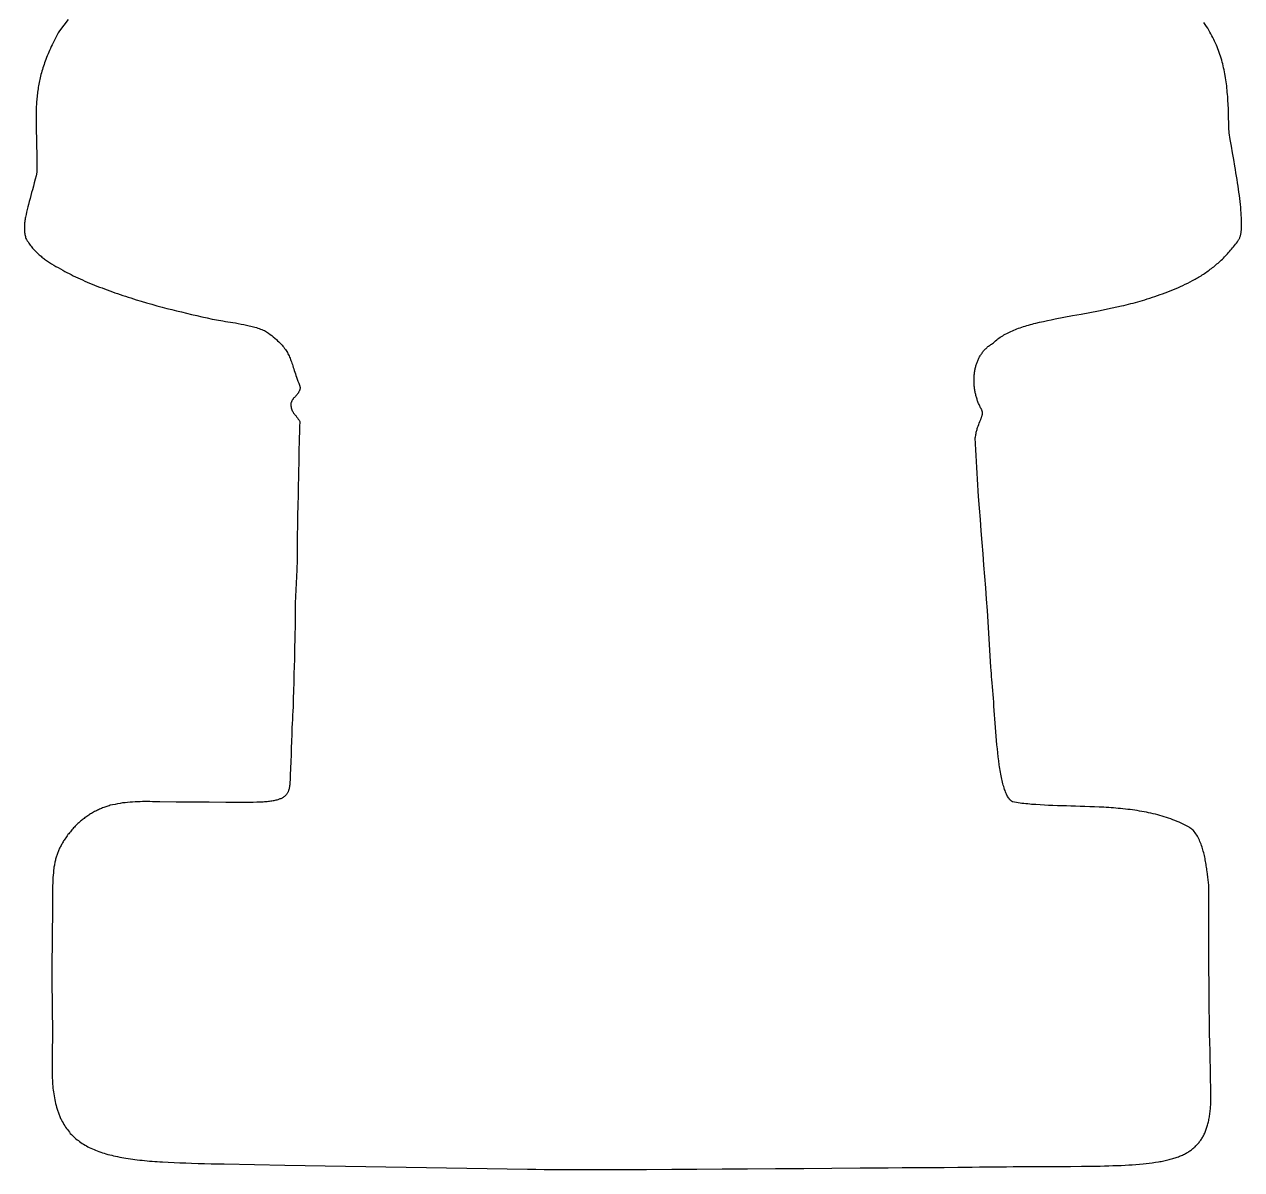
# Model space of a CAD drawing. Extents: x 11 to 70, y 0 to 113.
# Drawn here: x 10.6 to 70.4, y 0 to 56.3 of the extents above; entities that cross this region are included whole.
import ezdxf

# ---------------------------------------------------------------- set-up
doc = ezdxf.new("R2010")
doc.units = 0
doc.layers.add('Edge.Cuts', color=7, linetype='CONTINUOUS')

msp = doc.modelspace()

# ---------------------------------------------------------------- linework, layer by layer
at = {"layer": 'Edge.Cuts', "color": 1}
msp.add_lwpolyline([(12.755848, 56.539314), (12.537086, 56.260692), (12.318518, 55.982319), (12.265921, 55.884153), (12.213428, 55.786181), (12.16084, 55.688028), (12.108284, 55.589936), (12.055485, 55.491392), (12.011465, 55.398807), (11.967532, 55.306401), (11.923519, 55.213831), (11.879533, 55.121314), (11.835343, 55.028372), (11.79897, 54.940538), (11.762668, 54.852879), (11.726301, 54.765061), (11.689956, 54.677296), (11.653442, 54.589124), (11.624199, 54.505113), (11.594863, 54.420838), (11.56566, 54.336944), (11.53649, 54.253145), (11.507198, 54.168992), (11.484362, 54.087979), (11.461454, 54.00671), (11.43865, 53.925808), (11.415869, 53.844999), (11.392993, 53.763848), (11.375737, 53.685005), (11.358425, 53.605913), (11.341193, 53.527179), (11.323979, 53.448534), (11.306694, 53.369558), (11.294293, 53.291956), (11.281855, 53.214108), (11.269472, 53.136611), (11.257103, 53.059202), (11.244681, 52.981468), (11.236622, 52.904175), (11.228536, 52.826639), (11.220487, 52.749452), (11.212447, 52.672352), (11.204374, 52.59493), (11.199723, 52.517119), (11.195058, 52.439064), (11.190415, 52.361361), (11.185777, 52.283746), (11.18112, 52.205805), (11.179374, 52.126549), (11.177601, 52.047041), (11.175855, 51.967894), (11.174109, 51.888839), (11.172336, 51.809448), (11.1744, 51.643287), (11.176463, 51.477031), (11.178527, 51.310997), (11.180591, 51.14468), (11.182655, 50.97849), (11.187512, 50.796107), (11.192373, 50.613616), (11.197225, 50.431371), (11.202086, 50.248814), (11.206943, 50.0664), (11.208795, 49.860974), (11.210648, 49.655425), (11.2125, 49.450159), (11.214352, 49.244535), (11.216204, 49.039073), (11.172287, 48.868263), (11.128345, 48.697353), (11.084462, 48.526675), (11.040503, 48.355702), (10.996579, 48.184863), (10.956693, 48.040093), (10.916782, 47.895237), (10.876926, 47.750578), (10.837002, 47.605671), (10.797108, 47.460876), (10.768072, 47.336463), (10.739018, 47.211977), (10.710003, 47.08766), (10.680939, 46.963126), (10.651897, 46.838692), (10.643838, 46.782375), (10.635752, 46.725882), (10.627704, 46.669642), (10.619663, 46.613465), (10.611591, 46.557054), (10.608905, 46.503735), (10.606209, 46.450247), (10.603526, 46.396999), (10.600846, 46.343813), (10.598155, 46.290404), (10.601875, 46.239358), (10.605606, 46.18815), (10.609321, 46.137173), (10.61303, 46.086257), (10.616755, 46.035123), (10.627606, 45.985628), (10.638491, 45.935973), (10.649326, 45.886544), (10.66015, 45.837173), (10.671019, 45.787592), (10.707599, 45.731998), (10.744294, 45.676232), (10.780824, 45.620714), (10.817312, 45.56526), (10.853954, 45.509574), (10.892187, 45.461523), (10.930541, 45.413323), (10.968721, 45.365339), (11.006859, 45.317409), (11.045156, 45.269279), (11.085353, 45.22743), (11.125676, 45.185446), (11.165818, 45.143655), (11.205913, 45.101909), (11.246177, 45.059988), (11.288854, 45.022891), (11.331665, 44.985677), (11.374283, 44.948633), (11.416852, 44.911628), (11.459601, 44.87447), (11.505171, 44.84068), (11.550885, 44.806785), (11.596392, 44.77304), (11.641847, 44.739337), (11.687494, 44.705489), (11.736474, 44.673559), (11.785609, 44.641529), (11.834521, 44.609641), (11.883378, 44.57779), (11.93244, 44.545808), (12.042387, 44.482051), (12.152398, 44.418257), (12.26226, 44.354548), (12.372312, 44.290731), (12.482278, 44.226964), (12.585921, 44.173126), (12.68936, 44.119397), (12.792986, 44.065568), (12.896819, 44.011632), (13.000592, 43.957729), (13.113432, 43.905857), (13.226339, 43.853951), (13.339092, 43.802119), (13.45204, 43.750198), (13.564899, 43.698315), (13.684972, 43.648611), (13.805116, 43.59888), (13.925097, 43.549212), (14.045285, 43.499463), (14.165379, 43.44975), (14.290722, 43.402527), (14.416139, 43.355275), (14.541386, 43.308089), (14.666849, 43.260819), (14.792214, 43.213588), (14.92076, 43.168948), (15.049383, 43.124281), (15.177831, 43.079677), (15.3065, 43.034994), (15.435069, 42.990346), (15.565062, 42.9486), (15.695132, 42.906828), (15.825025, 42.865113), (15.955143, 42.823328), (16.085159, 42.781574), (16.341218, 42.707795), (16.597429, 42.633971), (16.853292, 42.560247), (17.109596, 42.486397), (17.365701, 42.412604), (17.603883, 42.354015), (17.842207, 42.295391), (18.080207, 42.236844), (18.318618, 42.1782), (18.556842, 42.1196), (18.811455, 42.060079), (19.066219, 42.000524), (19.320636, 41.941051), (19.575492, 41.881475), (19.83015, 41.821943), (19.933999, 41.804693), (20.037644, 41.787468), (20.141477, 41.770217), (20.245247, 41.752967), (20.349498, 41.735636), (20.473911, 41.716533), (20.598397, 41.697404), (20.722715, 41.678301), (20.847247, 41.659172), (20.971682, 41.640042), (21.107358, 41.612555), (21.243115, 41.585054), (21.378687, 41.557588), (21.514493, 41.530074), (21.650193, 41.502583), (21.719323, 41.483771), (21.788671, 41.464907), (21.857706, 41.446121), (21.926662, 41.427362), (21.995909, 41.408524), (22.064315, 41.385161), (22.132938, 41.361746), (22.20125, 41.338436), (22.269485, 41.315126), (22.338007, 41.291737), (22.38957, 41.261461), (22.441296, 41.231089), (22.492788, 41.200855), (22.544222, 41.170653), (22.595872, 41.140326), (22.673682, 41.076879), (22.751339, 41.013559), (22.829136, 40.950123), (22.906886, 40.886723), (22.984996, 40.823033), (23.041002, 40.767542), (23.097186, 40.711879), (23.153115, 40.656464), (23.208981, 40.601114), (23.265082, 40.54553), (23.304659, 40.493552), (23.34436, 40.441414), (23.383882, 40.389508), (23.42336, 40.337663), (23.463003, 40.285598), (23.491523, 40.232692), (23.520133, 40.179619), (23.548613, 40.126784), (23.577062, 40.074011), (23.60563, 40.021015), (23.628363, 39.962735), (23.651167, 39.90427), (23.673868, 39.846072), (23.696546, 39.787938), (23.719318, 39.72956), (23.741639, 39.661464), (23.76403, 39.593152), (23.786319, 39.525148), (23.808584, 39.457225), (23.830941, 39.389012), (23.858118, 39.306655), (23.88538, 39.224039), (23.912519, 39.141796), (23.939627, 39.059646), (23.96685, 38.977151), (24.004256, 38.876297), (24.041589, 38.775645), (24.07899, 38.674807), (24.116368, 38.574032), (24.153919, 38.472789), (24.14772, 38.444064), (24.141563, 38.415539), (24.135305, 38.386548), (24.129122, 38.357899), (24.122912, 38.329129), (24.11072, 38.305263), (24.098613, 38.281556), (24.086506, 38.25785), (24.074255, 38.233879), (24.061934, 38.209749), (24.046022, 38.18919), (24.030221, 38.168765), (24.01442, 38.148339), (23.998434, 38.127675), (23.982352, 38.106905), (23.964993, 38.087987), (23.947755, 38.069202), (23.930518, 38.050416), (23.913079, 38.031419), (23.895535, 38.012316), (23.878691, 37.993505), (23.861967, 37.974825), (23.845243, 37.956145), (23.828323, 37.937254), (23.811302, 37.918257), (23.797353, 37.898096), (23.783502, 37.878093), (23.769651, 37.858091), (23.755636, 37.83785), (23.741539, 37.817477), (23.732446, 37.794326), (23.723418, 37.771334), (23.71439, 37.748368), (23.705254, 37.725111), (23.696065, 37.701722), (23.694002, 37.674131), (23.691938, 37.646739), (23.689848, 37.618894), (23.687784, 37.591378), (23.68572, 37.563747), (23.699878, 37.515696), (23.714078, 37.467497), (23.728215, 37.419512), (23.742336, 37.371583), (23.756517, 37.323453), (23.769847, 37.301439), (23.783081, 37.279585), (23.796316, 37.25773), (23.809706, 37.235611), (23.823176, 37.213359), (23.845084, 37.188251), (23.866835, 37.163327), (23.888944, 37.13798), (23.910793, 37.112924), (23.932732, 37.087762), (23.972516, 37.030413), (24.012424, 36.972882), (24.052153, 36.915611), (24.091836, 36.858405), (24.131687, 36.800959), (24.123212, 36.533431), (24.114735, 36.265741), (24.106268, 35.998417), (24.097788, 35.730632), (24.089314, 35.463056), (24.081977, 35.105628), (24.074635, 34.747985), (24.067295, 34.390467), (24.059955, 34.032859), (24.052621, 33.675568), (24.043012, 33.178847), (24.033397, 32.681828), (24.023784, 32.18498), (24.014169, 31.68801), (24.004562, 31.19148), (24.00488, 31.02284), (24.005197, 30.854102), (24.005515, 30.685591), (24.005832, 30.51679), (24.00615, 30.348121), (24.002223, 30.179687), (23.998294, 30.011155), (23.994371, 29.842851), (23.990442, 29.674259), (23.986515, 29.505796), (23.970913, 29.17885), (23.9553, 28.851709), (23.939692, 28.524681), (23.924081, 28.197571), (23.908484, 27.870753), (23.905383, 27.571707), (23.902282, 27.272485), (23.899181, 26.973363), (23.896081, 26.674167), (23.892982, 26.375238), (23.885233, 26.055939), (23.877478, 25.736449), (23.869725, 25.41707), (23.86197, 25.09761), (23.854223, 24.778435), (23.843476, 24.377298), (23.832723, 23.975919), (23.821973, 23.574679), (23.811221, 23.17334), (23.800479, 22.772356), (23.789731, 22.568376), (23.778979, 22.364276), (23.768239, 22.160454), (23.757481, 21.956278), (23.746734, 21.752263), (23.734748, 21.419531), (23.722755, 21.086601), (23.710764, 20.753784), (23.69877, 20.420885), (23.686787, 20.088283), (23.681723, 19.978338), (23.676669, 19.868607), (23.671608, 19.758678), (23.666549, 19.648818), (23.661467, 19.538447), (23.658781, 19.449063), (23.656085, 19.359398), (23.653402, 19.270138), (23.650722, 19.180979), (23.648031, 19.091444), (23.644724, 19.053934), (23.641406, 19.016305), (23.638104, 18.978848), (23.634804, 18.941433), (23.631492, 18.90386), (23.625396, 18.870792), (23.619342, 18.83796), (23.613188, 18.804591), (23.607108, 18.77161), (23.601001, 18.738495), (23.590979, 18.709769), (23.581025, 18.681245), (23.57091, 18.652254), (23.560914, 18.623605), (23.550876, 18.594834), (23.535893, 18.570043), (23.521015, 18.54541), (23.505894, 18.520381), (23.490951, 18.495642), (23.475943, 18.470798), (23.454864, 18.449816), (23.433933, 18.428993), (23.412658, 18.407827), (23.391634, 18.386898), (23.370523, 18.36589), (23.342209, 18.348534), (23.314097, 18.331309), (23.285523, 18.313794), (23.257285, 18.29649), (23.228929, 18.279107), (23.192246, 18.265163), (23.155447, 18.251167), (23.118814, 18.237223), (23.082223, 18.223306), (23.045478, 18.209336), (22.999391, 18.198488), (22.95316, 18.187614), (22.907136, 18.176766), (22.861165, 18.165945), (22.815001, 18.15507), (22.758271, 18.147212), (22.701362, 18.139328), (22.64471, 18.131496), (22.588123, 18.123664), (22.531298, 18.115806), (22.462995, 18.110647), (22.394476, 18.105461), (22.326266, 18.100302), (22.258135, 18.095142), (22.189716, 18.089983), (22.013534, 18.086993), (21.837246, 18.084003), (21.661199, 18.081013), (21.484847, 18.078024), (21.308633, 18.075034), (20.496849, 18.080934), (19.685103, 18.086834), (18.872991, 18.092735), (18.061148, 18.098635), (17.248933, 18.104535), (17.128136, 18.108874), (17.007268, 18.113213), (16.886565, 18.117552), (16.765653, 18.121892), (16.644835, 18.126231), (16.523522, 18.123532), (16.402137, 18.120833), (16.280917, 18.118135), (16.159488, 18.115436), (16.038154, 18.112737), (15.915911, 18.100963), (15.793595, 18.089189), (15.671446, 18.077415), (15.549086, 18.065615), (15.426822, 18.053841), (15.303649, 18.031007), (15.180403, 18.008147), (15.057324, 17.985314), (14.934033, 17.962454), (14.810839, 17.93962), (14.758242, 17.921946), (14.70548, 17.904219), (14.652955, 17.886571), (14.600491, 17.86895), (14.547806, 17.851249), (14.496759, 17.830585), (14.445551, 17.809842), (14.394575, 17.789205), (14.343657, 17.768593), (14.292524, 17.747903), (14.243131, 17.723826), (14.193582, 17.69967), (14.144257, 17.675619), (14.094987, 17.651595), (14.045511, 17.627491), (13.997771, 17.5999), (13.94988, 17.572222), (13.902206, 17.544671), (13.854586, 17.517149), (13.806766, 17.489514), (13.760782, 17.458203), (13.714654, 17.426797), (13.668734, 17.395528), (13.622866, 17.3643), (13.576805, 17.332936), (13.532476, 17.297699), (13.488006, 17.26235), (13.443737, 17.227163), (13.399518, 17.192013), (13.355113, 17.156718), (13.312437, 17.117245), (13.269626, 17.077647), (13.227008, 17.03823), (13.184438, 16.998854), (13.14169, 16.959315), (13.100873, 16.915503), (13.059928, 16.87155), (13.019168, 16.827796), (12.978454, 16.784092), (12.937568, 16.740206), (12.898508, 16.691742), (12.859325, 16.643127), (12.820319, 16.59473), (12.781357, 16.54639), (12.742231, 16.497845), (12.705031, 16.44442), (12.667714, 16.390829), (12.630565, 16.337478), (12.593458, 16.284191), (12.556196, 16.230676), (12.529433, 16.186451), (12.502585, 16.142083), (12.475858, 16.097919), (12.449162, 16.053805), (12.422354, 16.009503), (12.399931, 15.965794), (12.377436, 15.921945), (12.355044, 15.878294), (12.332676, 15.834693), (12.310216, 15.79091), (12.291925, 15.746994), (12.273576, 15.702938), (12.255312, 15.659081), (12.237069, 15.615274), (12.218749, 15.571284), (12.204179, 15.525922), (12.189563, 15.480416), (12.175014, 15.435114), (12.16048, 15.389865), (12.145886, 15.344425), (12.134519, 15.296687), (12.123116, 15.248794), (12.111765, 15.201122), (12.100428, 15.153502), (12.089043, 15.105681), (12.080465, 15.054738), (12.07186, 15.003634), (12.063296, 14.95276), (12.054742, 14.901947), (12.046151, 14.850917), (12.036025, 14.734873), (12.025918, 14.61906), (12.015793, 14.503035), (12.005649, 14.386779), (11.99551, 14.27059), (11.991893, 14.129231), (11.988273, 13.987788), (11.984659, 13.846535), (11.98104, 13.705041), (11.977423, 13.563655), (11.976894, 13.389126), (11.976364, 13.214493), (11.975835, 13.040098), (11.975306, 12.865401), (11.974777, 12.690842), (11.974168, 12.47498), (11.97356, 12.25899), (11.972951, 12.043291), (11.972343, 11.827221), (11.971734, 11.611321), (11.967808, 11.346376), (11.963879, 11.081274), (11.959955, 10.816529), (11.956026, 10.551332), (11.952099, 10.286338), (11.951491, 10.119558), (11.950882, 9.95268), (11.950274, 9.786027), (11.949665, 9.619088), (11.949057, 9.452279), (11.951544, 9.239207), (11.954031, 9.026009), (11.956518, 8.813099), (11.959005, 8.599821), (11.961492, 8.386712), (11.964178, 8.165785), (11.966866, 7.944728), (11.969551, 7.723973), (11.97224, 7.502834), (11.974928, 7.28187), (11.975134, 7.091738), (11.97534, 6.901492), (11.975547, 6.711505), (11.975753, 6.521191), (11.97596, 6.331024), (11.972343, 6.13066), (11.968723, 5.93018), (11.965109, 5.72997), (11.96149, 5.529416), (11.957873, 5.329018), (11.957979, 5.229508), (11.958084, 5.130194), (11.95819, 5.0307), (11.958296, 4.931267), (11.958402, 4.831374), (11.962122, 4.733001), (11.965834, 4.63482), (11.969554, 4.536464), (11.973271, 4.438166), (11.977005, 4.339413), (11.986305, 4.242485), (11.995586, 4.145751), (12.004884, 4.048839), (12.014176, 3.951988), (12.023513, 3.854688), (12.040253, 3.759933), (12.056959, 3.665363), (12.073697, 3.570621), (12.090424, 3.47594), (12.107227, 3.380817), (12.133268, 3.288437), (12.159255, 3.196238), (12.18529, 3.103875), (12.211309, 3.011564), (12.23745, 2.918828), (12.254397, 2.873774), (12.271396, 2.828578), (12.288319, 2.783588), (12.305223, 2.738649), (12.322199, 2.693519), (12.342246, 2.649188), (12.362357, 2.60472), (12.382375, 2.560449), (12.402373, 2.516232), (12.422452, 2.471827), (12.462132, 2.403007), (12.501937, 2.333971), (12.541562, 2.265246), (12.581143, 2.1966), (12.620889, 2.127663), (12.667906, 2.066801), (12.715071, 2.005745), (12.762023, 1.944965), (12.808921, 1.884254), (12.856017, 1.823289), (12.910474, 1.76997), (12.965102, 1.716482), (13.019484, 1.663234), (13.073804, 1.610048), (13.128352, 1.556639), (13.190455, 1.510345), (13.252754, 1.463905), (13.314772, 1.417677), (13.376719, 1.371499), (13.438927, 1.325128), (13.508781, 1.285346), (13.578854, 1.245436), (13.648611, 1.205706), (13.718289, 1.166024), (13.78826, 1.126172), (13.86607, 1.092279), (13.944125, 1.05828), (14.021828, 1.024432), (14.099442, 0.990626), (14.177383, 0.956675), (14.263253, 0.928259), (14.349394, 0.899753), (14.435146, 0.871373), (14.5208, 0.843029), (14.606815, 0.814565), (14.700951, 0.791096), (14.794902, 0.76768), (14.889023, 0.744238), (14.983087, 0.720796), (15.077587, 0.697248), (15.180093, 0.67804), (15.282398, 0.658857), (15.384887, 0.639649), (15.487315, 0.62044), (15.590217, 0.601152), (15.701197, 0.585753), (15.811958, 0.570381), (15.92292, 0.554982), (16.033814, 0.539583), (16.145222, 0.524132), (16.264985, 0.512146), (16.384819, 0.50016), (16.50449, 0.488175), (16.624368, 0.476189), (16.744152, 0.464203), (16.872698, 0.454917), (17.001321, 0.445603), (17.129769, 0.436316), (17.258438, 0.427003), (17.387007, 0.41769), (17.671276, 0.405281), (17.955714, 0.392872), (18.239765, 0.380489), (18.524307, 0.36808), (18.808625, 0.355671), (19.129991, 0.348025), (19.451548, 0.340378), (19.772994, 0.332732), (20.094522, 0.325085), (20.415762, 0.317439), (23.395617, 0.265866), (26.375705, 0.214289), (29.355475, 0.162719), (32.335134, 0.111149), (35.315112, 0.059573), (35.72338, 0.055552), (36.131891, 0.05153), (36.540265, 0.047508), (36.948739, 0.043487), (37.356848, 0.039465), (37.868449, 0.039677), (38.380355, 0.039888), (38.892085, 0.0401), (39.403946, 0.040312), (39.915348, 0.040523), (41.156998, 0.048884), (42.398987, 0.057272), (43.641044, 0.065632), (44.883051, 0.073993), (46.124788, 0.082354), (47.506765, 0.093308), (48.888578, 0.104262), (50.270375, 0.115215), (51.652061, 0.126169), (53.033411, 0.137123), (53.719645, 0.140748), (54.406286, 0.144372), (55.092695, 0.147997), (55.778828, 0.151622), (56.465242, 0.155247), (56.816058, 0.160406), (57.167081, 0.165566), (57.517984, 0.170725), (57.868978, 0.175884), (58.219657, 0.181044), (58.537715, 0.183425), (58.855964, 0.185806), (59.174104, 0.188187), (59.492321, 0.190569), (59.810258, 0.19295), (60.353685, 0.195331), (60.897436, 0.197712), (61.441001, 0.200094), (61.984704, 0.202475), (62.52792, 0.204856), (62.756287, 0.208269), (62.984789, 0.211682), (63.212979, 0.215096), (63.441563, 0.218509), (63.66997, 0.221922), (63.871263, 0.229251), (64.072677, 0.23658), (64.273813, 0.243909), (64.475298, 0.251264), (64.676628, 0.258593), (64.852293, 0.271293), (65.028063, 0.28402), (65.203596, 0.29672), (65.37943, 0.309446), (65.555126, 0.322146), (65.706717, 0.341884), (65.858394, 0.361622), (66.009868, 0.381333), (66.161602, 0.401098), (66.313218, 0.420836), (66.380386, 0.433959), (66.447764, 0.447135), (66.514836, 0.460232), (66.581834, 0.473329), (66.649115, 0.486479), (66.710702, 0.501983), (66.772482, 0.517541), (66.833985, 0.533019), (66.895418, 0.548471), (66.957108, 0.564002), (67.013528, 0.582099), (67.070125, 0.600249), (67.126468, 0.618294), (67.182745, 0.636339), (67.23926, 0.654463), (67.290513, 0.675444), (67.341929, 0.696478), (67.39311, 0.717433), (67.444236, 0.738362), (67.495575, 0.75937), (67.541766, 0.783235), (67.5881, 0.80718), (67.634228, 0.831019), (67.680302, 0.854832), (67.72657, 0.87875), (67.768109, 0.905925), (67.809781, 0.933188), (67.851265, 0.960329), (67.892699, 0.987435), (67.93431, 1.014658), (67.971201, 1.045347), (68.008205, 1.076134), (68.045043, 1.106781), (68.081842, 1.137393), (68.118793, 1.168135), (68.151239, 1.202338), (68.183788, 1.236649), (68.216192, 1.270807), (68.248556, 1.304925), (68.281057, 1.339186), (68.309267, 1.377418), (68.337567, 1.415772), (68.365737, 1.453954), (68.393878, 1.492091), (68.422135, 1.53039), (68.446318, 1.572548), (68.470581, 1.614842), (68.494737, 1.656942), (68.518867, 1.698998), (68.543077, 1.741228), (68.563423, 1.787729), (68.583849, 1.834375), (68.604169, 1.880812), (68.624462, 1.927193), (68.644862, 1.973773), (68.661504, 2.024819), (68.678199, 2.076027), (68.694815, 2.127004), (68.711404, 2.17792), (68.728073, 2.229054), (68.741091, 2.284648), (68.754161, 2.340414), (68.767152, 2.395932), (68.780143, 2.451386), (68.793187, 2.507072), (68.803003, 2.567728), (68.812846, 2.628577), (68.822662, 2.689151), (68.832451, 2.749656), (68.842294, 2.810415), (68.848908, 2.876134), (68.855549, 2.942061), (68.862164, 3.007691), (68.868752, 3.073244), (68.875367, 3.139075), (68.878992, 3.210065), (68.882616, 3.281278), (68.886241, 3.35217), (68.889839, 3.422983), (68.893464, 3.494093), (68.889628, 3.717086), (68.885791, 3.940209), (68.881981, 4.163031), (68.878145, 4.386239), (68.874308, 4.609269), (68.864916, 5.031385), (68.855497, 5.45375), (68.846077, 5.875972), (68.836658, 6.2983), (68.827265, 6.720252), (68.819619, 7.345934), (68.811973, 7.971986), (68.804326, 8.597826), (68.79668, 9.223414), (68.789033, 9.84926), (68.787975, 10.239859), (68.786917, 10.630688), (68.785858, 11.021385), (68.7848, 11.412183), (68.783742, 11.802628), (68.786123, 12.245824), (68.788504, 12.689284), (68.790885, 13.132591), (68.793267, 13.576009), (68.795648, 14.019032), (68.777471, 14.151816), (68.759268, 14.284677), (68.741091, 14.417357), (68.722887, 14.550268), (68.704684, 14.683073), (68.694259, 14.754063), (68.683782, 14.825276), (68.673357, 14.896168), (68.662933, 14.966981), (68.652482, 15.038091), (68.639358, 15.109804), (68.626182, 15.181744), (68.613085, 15.253359), (68.599988, 15.324891), (68.586839, 15.396726), (68.569376, 15.467716), (68.551861, 15.538929), (68.534425, 15.609821), (68.517015, 15.680634), (68.499526, 15.751744), (68.476269, 15.820149), (68.452959, 15.888771), (68.429729, 15.957084), (68.406552, 16.025317), (68.383268, 16.093839), (68.352682, 16.158318), (68.321999, 16.223003), (68.291455, 16.287392), (68.260946, 16.351713), (68.230307, 16.4163), (68.19104, 16.474889), (68.151649, 16.533667), (68.112438, 16.592177), (68.073269, 16.650618), (68.033936, 16.709308), (67.990949, 16.73979), (67.947828, 16.770371), (67.904899, 16.800811), (67.862021, 16.831217), (67.818962, 16.861753), (67.721003, 16.910939), (67.623237, 16.960029), (67.525293, 17.009208), (67.427408, 17.058357), (67.32907, 17.107733), (67.225944, 17.148135), (67.123021, 17.18846), (67.01991, 17.228857), (66.916863, 17.269229), (66.813339, 17.309787), (66.70577, 17.342336), (66.59841, 17.374822), (66.49086, 17.407366), (66.38337, 17.439891), (66.275386, 17.472567), (66.164303, 17.498099), (66.053437, 17.523579), (65.942373, 17.549085), (65.831375, 17.57459), (65.719864, 17.600202), (65.60599, 17.619622), (65.492343, 17.639016), (65.378488, 17.658437), (65.264408, 17.67791), (65.150391, 17.697357), (65.034553, 17.71183), (64.918946, 17.726276), (64.80313, 17.740749), (64.687081, 17.755248), (64.571099, 17.769747), (64.45423, 17.779881), (64.337588, 17.789988), (64.220737, 17.800121), (64.103654, 17.810255), (63.986637, 17.820388), (63.869355, 17.827426), (63.752303, 17.834438), (63.63504, 17.841449), (63.517541, 17.848487), (63.400111, 17.855525), (63.168127, 17.863383), (62.936008, 17.871241), (62.704204, 17.879099), (62.471998, 17.886957), (62.239974, 17.894816), (62.016774, 17.900901), (61.793442, 17.907013), (61.570414, 17.913098), (61.347003, 17.91921), (61.123763, 17.925322), (60.915753, 17.93699), (60.707621, 17.948685), (60.499772, 17.960353), (60.291561, 17.972047), (60.083517, 17.983716), (59.987417, 17.994034), (59.891506, 18.004353), (59.795422, 18.014698), (59.699395, 18.025017), (59.602925, 18.035389), (59.513025, 18.049861), (59.423305, 18.064308), (59.333418, 18.07878), (59.243589, 18.093227), (59.153342, 18.107752), (59.137335, 18.117886), (59.121645, 18.127834), (59.105982, 18.137756), (59.09016, 18.147784), (59.074258, 18.157864), (59.059309, 18.172602), (59.044651, 18.187048), (59.03002, 18.201468), (59.01523, 18.216046), (59.00036, 18.230704), (58.973701, 18.272244), (58.946957, 18.313916), (58.920332, 18.355397), (58.893738, 18.396833), (58.867034, 18.438442), (58.843989, 18.495068), (58.820864, 18.551874), (58.797845, 18.608423), (58.774853, 18.664909), (58.751781, 18.721631), (58.731726, 18.791277), (58.711618, 18.861143), (58.691589, 18.930694), (58.671586, 19.000165), (58.651504, 19.069928), (58.634359, 19.150631), (58.617161, 19.231588), (58.600043, 19.312181), (58.582924, 19.392683), (58.565753, 19.473521), (58.551174, 19.563318), (58.536622, 19.652937), (58.522044, 19.742718), (58.507492, 19.832447), (58.49286, 19.92259), (58.469603, 20.121507), (58.446346, 20.320539), (58.423116, 20.519302), (58.399833, 20.718409), (58.376576, 20.91736), (58.359325, 21.128675), (58.342048, 21.340117), (58.324797, 21.551273), (58.30752, 21.762791), (58.290269, 21.974143), (58.276114, 22.181947), (58.261958, 22.389872), (58.247803, 22.597517), (58.233621, 22.805519), (58.219466, 23.013357), (58.20584, 23.201939), (58.192188, 23.390635), (58.178562, 23.579074), (58.164909, 23.767835), (58.151257, 23.956451), (58.135355, 24.109799), (58.119427, 24.263236), (58.103526, 24.416464), (58.087598, 24.569957), (58.07167, 24.72333), (58.057832, 25.001709), (58.043968, 25.280254), (58.03013, 25.558419), (58.016266, 25.837065), (58.002429, 26.115494), (57.984437, 26.393253), (57.966445, 26.671177), (57.94848, 26.948722), (57.930488, 27.226749), (57.912497, 27.504556), (57.869407, 28.061623), (57.826293, 28.619024), (57.783192, 29.176231), (57.740081, 29.733578), (57.697007, 30.290431), (57.653607, 30.854112), (57.610181, 31.41813), (57.566771, 31.981954), (57.52335, 32.545919), (57.479966, 33.109381), (57.461578, 33.395613), (57.443163, 33.682016), (57.424774, 33.968031), (57.406359, 34.254537), (57.387971, 34.540819), (57.373498, 34.830977), (57.359025, 35.12131), (57.344579, 35.411245), (57.330106, 35.701681), (57.315634, 35.991892), (57.324841, 36.046865), (57.334075, 36.102012), (57.343256, 36.15691), (57.352437, 36.211748), (57.361645, 36.266813), (57.374556, 36.313416), (57.387521, 36.360166), (57.400406, 36.406703), (57.413291, 36.45319), (57.42623, 36.499871), (57.454852, 36.573237), (57.483567, 36.646836), (57.51215, 36.720102), (57.540702, 36.793283), (57.569374, 36.866774), (57.580937, 36.896121), (57.59242, 36.92526), (57.604114, 36.954877), (57.61565, 36.984146), (57.627239, 37.013536), (57.634171, 37.039782), (57.64105, 37.065844), (57.648035, 37.092334), (57.654941, 37.118501), (57.661873, 37.144801), (57.662084, 37.169301), (57.662293, 37.193616), (57.662505, 37.217931), (57.662717, 37.242538), (57.662931, 37.267276), (57.654253, 37.291248), (57.645627, 37.31506), (57.637002, 37.338873), (57.628271, 37.36295), (57.619487, 37.387185), (57.598611, 37.428106), (57.577682, 37.469156), (57.556833, 37.510018), (57.53601, 37.550836), (57.515108, 37.591825), (57.497646, 37.634708), (57.48013, 37.677727), (57.462694, 37.72055), (57.445285, 37.763325), (57.427796, 37.80628), (57.413641, 37.850817), (57.399433, 37.895495), (57.385304, 37.939969), (57.371175, 37.984395), (57.356993, 38.029006), (57.346463, 38.074576), (57.33588, 38.12029), (57.325349, 38.165799), (57.314845, 38.211254), (57.304288, 38.2569), (57.297171, 38.303297), (57.290027, 38.34984), (57.28291, 38.396171), (57.275793, 38.442452), (57.268649, 38.488926), (57.265236, 38.535427), (57.261823, 38.582073), (57.25841, 38.62851), (57.255023, 38.674891), (57.25161, 38.721471), (57.251822, 38.767869), (57.252033, 38.814411), (57.252245, 38.860743), (57.252457, 38.907024), (57.252668, 38.953498), (57.25669, 38.99917), (57.260738, 39.044988), (57.26476, 39.090599), (57.268781, 39.136158), (57.272829, 39.181907), (57.280688, 39.226548), (57.288572, 39.271328), (57.296404, 39.315905), (57.304235, 39.360435), (57.312094, 39.405149), (57.323868, 39.448136), (57.335694, 39.491258), (57.347468, 39.534187), (57.359216, 39.577065), (57.371016, 39.620123), (57.386838, 39.66125), (57.402687, 39.702507), (57.418483, 39.743578), (57.434252, 39.784601), (57.4501, 39.825797), (57.469838, 39.864339), (57.489629, 39.903005), (57.50934, 39.941494), (57.529025, 39.979941), (57.54879, 40.018549), (57.572761, 40.054302), (57.596812, 40.090169), (57.620757, 40.125872), (57.644675, 40.161535), (57.668699, 40.197349), (57.696806, 40.229691), (57.725, 40.262137), (57.753069, 40.294438), (57.781105, 40.326698), (57.809259, 40.359097), (57.841602, 40.387616), (57.874047, 40.416225), (57.906348, 40.444708), (57.938608, 40.473156), (57.971007, 40.501723), (58.007794, 40.526117), (58.044696, 40.550591), (58.08143, 40.574959), (58.118126, 40.599275), (58.154974, 40.623696), (58.207571, 40.669368), (58.260334, 40.715186), (58.312856, 40.760798), (58.36532, 40.806356), (58.418007, 40.852105), (58.478663, 40.891991), (58.539512, 40.932004), (58.600085, 40.971837), (58.660588, 41.011623), (58.721346, 41.051577), (58.789649, 41.086399), (58.858168, 41.121335), (58.926377, 41.156109), (58.99451, 41.190843), (59.062929, 41.225726), (59.138155, 41.256209), (59.21362, 41.286789), (59.288743, 41.31723), (59.363779, 41.347635), (59.439132, 41.378171), (59.52087, 41.404934), (59.602864, 41.431781), (59.684488, 41.458509), (59.766019, 41.485206), (59.847895, 41.512013), (59.935416, 41.535879), (60.022768, 41.559691), (60.110277, 41.583556), (60.197732, 41.607395), (60.285592, 41.631367), (60.475828, 41.672906), (60.666177, 41.71447), (60.856269, 41.755977), (61.046687, 41.797557), (61.236957, 41.839104), (61.662378, 41.917638), (62.088053, 41.996216), (62.513582, 42.074771), (62.939217, 42.153345), (63.364474, 42.231846), (63.590463, 42.279998), (63.816589, 42.328181), (64.042403, 42.376296), (64.268611, 42.424495), (64.494639, 42.472657), (64.609029, 42.501383), (64.723194, 42.530053), (64.837566, 42.558776), (64.952165, 42.587555), (65.066698, 42.616318), (65.181191, 42.649073), (65.295459, 42.681765), (65.409931, 42.714518), (65.524636, 42.747334), (65.639272, 42.780132), (65.765028, 42.820534), (65.890859, 42.860962), (66.016517, 42.901335), (66.142396, 42.941776), (66.268173, 42.982186), (66.393414, 43.027755), (66.518728, 43.073354), (66.643871, 43.118889), (66.769231, 43.164503), (66.894492, 43.21008), (67.017873, 43.26278), (67.141325, 43.315511), (67.26461, 43.368171), (67.388107, 43.420921), (67.511508, 43.473631), (67.631685, 43.535528), (67.751933, 43.597462), (67.872016, 43.659311), (67.992307, 43.721265), (68.112504, 43.783173), (68.171094, 43.818203), (68.229871, 43.853343), (68.288381, 43.888326), (68.346822, 43.923267), (68.405512, 43.958356), (68.462757, 43.996485), (68.520185, 44.034736), (68.577353, 44.072812), (68.634456, 44.110846), (68.691799, 44.149041), (68.747703, 44.190581), (68.803781, 44.232253), (68.859608, 44.273737), (68.915372, 44.31517), (68.971368, 44.356781), (69.025722, 44.401835), (69.080247, 44.447031), (69.134523, 44.49202), (69.188739, 44.53696), (69.243185, 44.58209), (69.295782, 44.63107), (69.348545, 44.680205), (69.401067, 44.729116), (69.453532, 44.777974), (69.506218, 44.827036), (69.556955, 44.880045), (69.607852, 44.933224), (69.65852, 44.986159), (69.709127, 45.039036), (69.759951, 45.092135), (69.808724, 45.149589), (69.857651, 45.207224), (69.906355, 45.264598), (69.955007, 45.321907), (70.003862, 45.379457), (70.050363, 45.44156), (70.097009, 45.503859), (70.143446, 45.565877), (70.189827, 45.627824), (70.236407, 45.690033), (70.250562, 45.715142), (70.264612, 45.740065), (70.278899, 45.765412), (70.293028, 45.790468), (70.30721, 45.815604), (70.317132, 45.849807), (70.326974, 45.883766), (70.336975, 45.918286), (70.346871, 45.952396), (70.356793, 45.986652), (70.362878, 46.029123), (70.36899, 46.071726), (70.375075, 46.114139), (70.381161, 46.156501), (70.387273, 46.199043), (70.389918, 46.248954), (70.392564, 46.299021), (70.39521, 46.348861), (70.397856, 46.398648), (70.400502, 46.448641), (70.39648, 46.567886), (70.392458, 46.686898), (70.388437, 46.806124), (70.384389, 46.925589), (70.380341, 47.044985), (70.366185, 47.185106), (70.35203, 47.325308), (70.337875, 47.465321), (70.32372, 47.605574), (70.309564, 47.745718), (70.287869, 47.900616), (70.266146, 48.055603), (70.244451, 48.210382), (70.222728, 48.365425), (70.201032, 48.520349), (70.174373, 48.683822), (70.147698, 48.847393), (70.121059, 49.010739), (70.094374, 49.174368), (70.067709, 49.337869), (70.010255, 49.666262), (69.952769, 49.994848), (69.895301, 50.323323), (69.837818, 50.65188), (69.780387, 50.980146), (69.773561, 51.224528), (69.766735, 51.469056), (69.759908, 51.713251), (69.753082, 51.957869), (69.746256, 52.202294), (69.739853, 52.313479), (69.73345, 52.424446), (69.727047, 52.535616), (69.720644, 52.646717), (69.714215, 52.758331), (69.704399, 52.863731), (69.694609, 52.968924), (69.684793, 53.074307), (69.674977, 53.179625), (69.665108, 53.285432), (69.650953, 53.38587), (69.636824, 53.486113), (69.622669, 53.586538), (69.608514, 53.6869), (69.594306, 53.787727), (69.57478, 53.884342), (69.55528, 53.98077), (69.535754, 54.077369), (69.516227, 54.173913), (69.496622, 54.270901), (69.470692, 54.364728), (69.444816, 54.458369), (69.418887, 54.55218), (69.392984, 54.645935), (69.366949, 54.740124), (69.333572, 54.832194), (69.300261, 54.924081), (69.266892, 55.016137), (69.233538, 55.108136), (69.200034, 55.20056), (69.158185, 55.291907), (69.116415, 55.383072), (69.074574, 55.474404), (69.032754, 55.565679), (68.990744, 55.657379), (68.939388, 55.749139), (68.888133, 55.840719), (68.836785, 55.932463), (68.785467, 56.024152), (68.733913, 56.116267), (68.672016, 56.209265), (68.610241, 56.302084), (68.548355, 56.395066)], dxfattribs=at)

doc.saveas('drawing.dxf')
